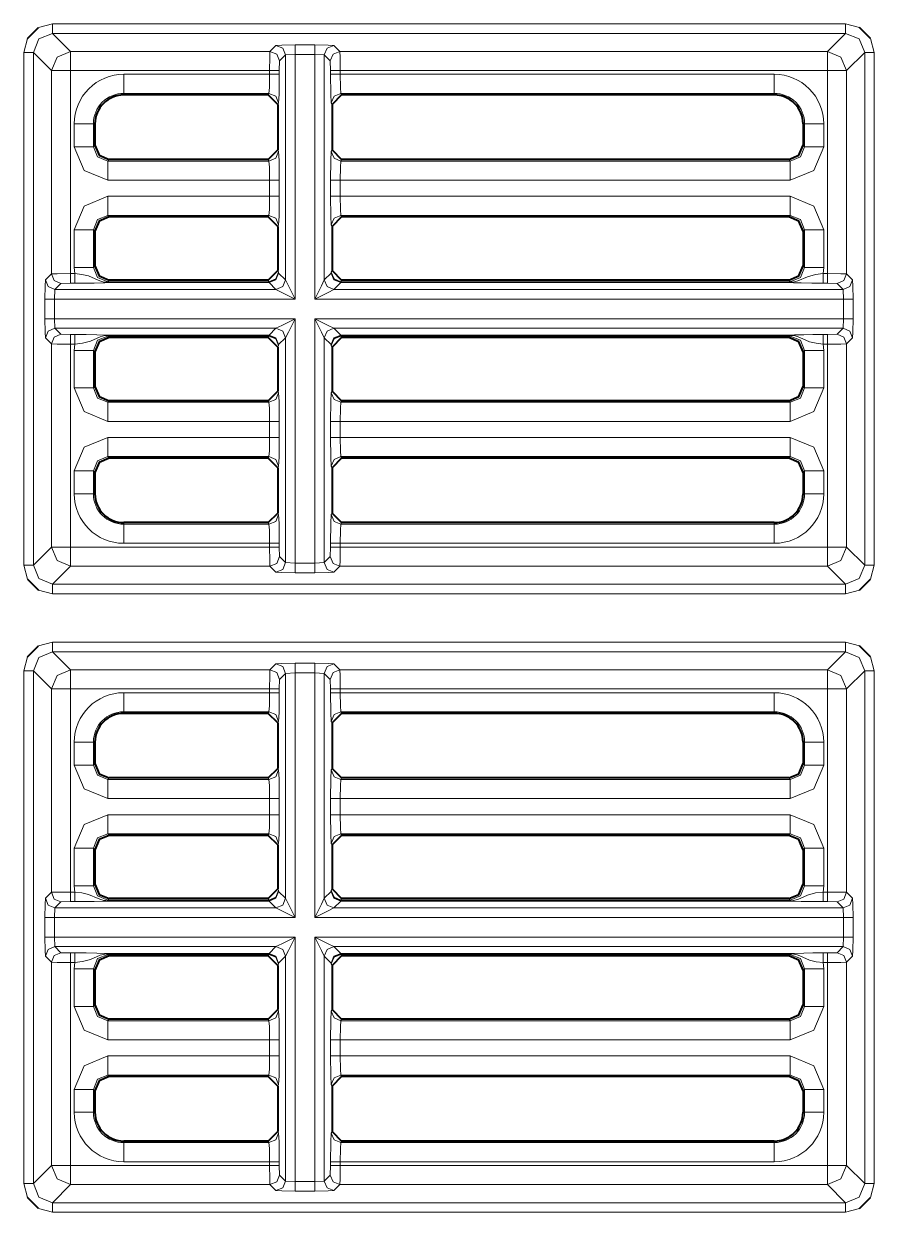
# Model space of a CAD drawing. Header units: millimetres. Extents: x 0 to 2941, y -405 to 1422.
# Drawn here: x 943.9 to 988.3, y 883.4 to 945.5 of the extents above; entities that cross this region are included whole.
import ezdxf

# ---------------------------------------------------------------- set-up
doc = ezdxf.new("R2010")
doc.units = ezdxf.units.MM
doc.layers.add('FINE', color=9, linetype='Continuous')
doc.layers.add('OUTLINE', color=7, linetype='Continuous')

msp = doc.modelspace()

# ---------------------------------------------------------------- linework, layer by layer
at = {"layer": 'FINE', "lineweight": 9}
for p, q in [((944.652, 945.289), (945.379, 945.477)), ((945.379, 945.477), (986.804, 945.477)), ((986.804, 945.477), (987.531, 945.289)), ((945.379, 944.977), (946.323, 944.034)), ((943.88, 943.978), (944.068, 944.705)), ((956.736, 944.034), (957.052, 944.349)), ((958.051, 944.375), (959.077, 944.375)), ((960.077, 944.349), (960.392, 944.034)), ((945.323, 943.034), (944.38, 943.978)), ((944.38, 943.978), (944.38, 917.203)), ((946.323, 944.034), (956.736, 944.034)), ((957.236, 943.534), (957.224, 943.034)), ((957.552, 943.849), (957.236, 943.534)), ((958.051, 943.875), (957.552, 943.849)), ((957.552, 943.849), (957.552, 932.1)), ((959.077, 943.875), (958.051, 943.875)), ((958.051, 931.1), (958.051, 943.875)), ((959.077, 943.875), (959.077, 931.1)), ((959.577, 943.849), (959.077, 943.875)), ((959.892, 943.534), (959.577, 943.849)), ((959.577, 932.1), (959.577, 943.849)), ((959.905, 943.034), (959.892, 943.534)), ((960.392, 944.034), (985.86, 944.034)), ((987.804, 943.978), (986.86, 943.034)), ((987.804, 917.203), (987.804, 943.978)), ((945.323, 932.415), (945.323, 943.034)), ((956.724, 943.034), (946.323, 943.034)), ((956.724, 942.839), (956.724, 943.034)), ((957.224, 943.034), (957.224, 942.839)), ((959.905, 942.839), (959.905, 943.034)), ((985.86, 943.034), (960.405, 943.034)), ((960.405, 943.034), (960.405, 942.839)), ((985.86, 932.428), (985.86, 943.034)), ((949.099, 942.839), (956.724, 942.839)), ((960.405, 942.839), (983.085, 942.839)), ((949.099, 941.84), (949.099, 941.759)), ((956.687, 941.84), (949.099, 941.84)), ((956.646, 941.759), (956.687, 941.84)), ((983.085, 941.759), (983.085, 941.84)), ((957.186, 941.341), (957.145, 941.258)), ((959.983, 941.258), (959.942, 941.341)), ((946.519, 939.055), (946.519, 940.258)), ((985.665, 940.258), (985.665, 939.055)), ((947.517, 939.055), (947.599, 939.136)), ((957.145, 938.887), (957.186, 938.805)), ((959.942, 938.805), (959.983, 938.887)), ((948.347, 938.388), (948.266, 938.306)), ((948.266, 938.306), (956.687, 938.306)), ((956.687, 938.306), (956.646, 938.388)), ((956.724, 937.307), (948.266, 937.307)), ((956.724, 936.467), (956.724, 937.307)), ((957.224, 937.307), (957.224, 936.467)), ((959.905, 936.467), (959.905, 937.307)), ((983.917, 937.307), (960.405, 937.307)), ((960.405, 937.307), (960.405, 936.467)), ((948.266, 936.467), (956.724, 936.467)), ((960.405, 936.467), (983.917, 936.467)), ((983.836, 935.387), (983.917, 935.469)), ((957.186, 934.969), (957.145, 934.887)), ((959.983, 934.887), (959.942, 934.969)), ((946.519, 932.755), (946.519, 934.72)), ((947.599, 934.638), (947.517, 934.72)), ((947.517, 934.72), (947.517, 932.755)), ((984.666, 934.72), (984.585, 934.638)), ((984.666, 932.755), (984.666, 934.72)), ((985.665, 934.72), (985.665, 932.755)), ((945.008, 932.1), (945.323, 932.415)), ((946.549, 932.428), (946.519, 932.755)), ((947.517, 932.755), (947.599, 932.836)), ((957.194, 932.457), (957.552, 932.1)), ((959.577, 932.1), (959.934, 932.457)), ((959.934, 932.457), (959.942, 932.505)), ((959.942, 932.505), (959.983, 932.587)), ((984.585, 932.836), (984.666, 932.755)), ((985.665, 932.755), (985.634, 932.428)), ((985.634, 932.428), (985.86, 932.428)), ((945.823, 931.915), (945.508, 931.6)), ((946.323, 931.928), (945.823, 931.915)), ((946.549, 931.928), (946.323, 931.928)), ((948.347, 932.087), (948.266, 932.006)), ((948.266, 931.974), (956.694, 931.974)), ((956.694, 931.957), (948.266, 931.957)), ((956.694, 931.974), (956.687, 932.006)), ((957.052, 931.6), (956.694, 931.957)), ((960.442, 932.006), (960.434, 931.974)), ((960.434, 931.974), (983.917, 931.974)), ((985.86, 931.928), (985.634, 931.928)), ((986.36, 931.915), (985.86, 931.928)), ((986.675, 931.6), (986.36, 931.915)), ((945.508, 931.6), (945.482, 931.1)), ((945.508, 931.6), (957.052, 931.6)), ((960.077, 931.6), (986.675, 931.6)), ((986.701, 931.1), (986.675, 931.6)), ((944.983, 930.074), (944.983, 931.1)), ((958.051, 931.1), (945.482, 931.1)), ((987.201, 931.1), (987.201, 930.074)), ((945.482, 930.074), (945.508, 929.575)), ((958.051, 917.306), (958.051, 930.074)), ((959.077, 930.074), (959.077, 917.306)), ((986.675, 929.575), (986.701, 930.074)), ((945.508, 929.575), (945.823, 929.259)), ((957.052, 929.575), (945.508, 929.575)), ((945.823, 929.259), (946.323, 929.247)), ((946.323, 929.247), (946.549, 929.247)), ((956.694, 929.218), (957.052, 929.575)), ((986.675, 929.575), (960.077, 929.575)), ((960.077, 929.575), (960.434, 929.218)), ((985.634, 929.247), (985.86, 929.247)), ((985.86, 929.247), (986.36, 929.259)), ((986.36, 929.259), (986.675, 929.575)), ((945.323, 928.76), (945.008, 929.075)), ((945.323, 918.147), (945.323, 928.76)), ((946.549, 928.747), (946.323, 928.747)), ((946.519, 928.42), (946.549, 928.747)), ((948.266, 929.218), (956.694, 929.218)), ((956.694, 929.201), (948.266, 929.201)), ((948.266, 929.169), (948.347, 929.087)), ((956.687, 929.169), (948.266, 929.169)), ((956.646, 929.087), (956.687, 929.169)), ((956.687, 929.169), (956.694, 929.201)), ((957.186, 928.669), (957.145, 928.587)), ((957.194, 928.718), (957.186, 928.669)), ((957.552, 929.075), (957.194, 928.718)), ((957.552, 929.075), (957.552, 917.332)), ((959.577, 917.332), (959.577, 929.075)), ((959.934, 928.718), (959.577, 929.075)), ((959.942, 928.669), (959.934, 928.718)), ((959.983, 928.587), (959.942, 928.669)), ((960.434, 929.218), (983.917, 929.218)), ((983.917, 929.201), (960.434, 929.201)), ((960.434, 929.201), (960.442, 929.169)), ((983.836, 929.087), (983.917, 929.169)), ((985.634, 928.747), (985.665, 928.42)), ((985.86, 928.747), (985.634, 928.747)), ((985.86, 918.147), (985.86, 928.747)), ((987.175, 929.075), (986.86, 928.76)), ((986.86, 928.76), (986.86, 918.147)), ((947.599, 928.339), (947.517, 928.42)), ((984.666, 928.42), (984.585, 928.339)), ((985.665, 928.42), (985.665, 926.455)), ((957.145, 926.287), (957.186, 926.205)), ((959.942, 926.205), (959.983, 926.287)), ((948.347, 925.787), (948.266, 925.706)), ((948.266, 925.706), (956.687, 925.706)), ((956.687, 925.706), (956.646, 925.787)), ((956.724, 924.707), (948.266, 924.707)), ((956.724, 923.867), (956.724, 924.707)), ((957.224, 924.707), (957.224, 923.867)), ((959.905, 923.867), (959.905, 924.707)), ((983.917, 924.707), (960.405, 924.707)), ((960.405, 924.707), (960.405, 923.867)), ((948.266, 923.867), (956.724, 923.867)), ((960.405, 923.867), (983.917, 923.867)), ((983.836, 922.787), (983.917, 922.869)), ((946.519, 920.922), (946.519, 922.12)), ((947.599, 922.038), (947.517, 922.12)), ((947.517, 922.12), (947.517, 920.922)), ((957.186, 922.369), (957.145, 922.288)), ((959.983, 922.288), (959.942, 922.369)), ((984.666, 922.12), (984.585, 922.038)), ((985.665, 922.12), (985.665, 920.922)), ((947.517, 920.922), (947.599, 920.922)), ((949.099, 919.422), (949.099, 919.341)), ((949.099, 919.341), (956.687, 919.341)), ((956.687, 919.341), (956.646, 919.422)), ((959.942, 919.84), (959.983, 919.922)), ((944.38, 917.203), (945.323, 918.147)), ((957.224, 918.342), (957.224, 918.147)), ((957.224, 918.147), (957.236, 917.647)), ((959.892, 917.647), (959.905, 918.147)), ((959.905, 918.147), (959.905, 918.342)), ((983.085, 918.342), (960.405, 918.342)), ((960.405, 918.342), (960.405, 918.147)), ((960.405, 918.147), (985.86, 918.147)), ((986.86, 918.147), (987.804, 917.203)), ((957.236, 917.647), (957.552, 917.332)), ((959.577, 917.332), (959.892, 917.647)), ((959.077, 917.306), (959.577, 917.332)), ((960.392, 917.147), (960.077, 916.832)), ((985.86, 917.147), (960.392, 917.147)), ((986.804, 916.204), (985.86, 917.147)), ((988.303, 917.203), (988.115, 916.476)), ((959.077, 916.806), (958.051, 916.806)), ((945.379, 915.704), (944.652, 915.892)), ((945.379, 916.204), (986.804, 916.204)), ((986.804, 915.704), (945.379, 915.704)), ((987.531, 915.892), (986.804, 915.704)), ((944.652, 912.989), (945.379, 913.177)), ((945.379, 913.177), (986.804, 913.177)), ((986.804, 913.177), (987.531, 912.989)), ((985.86, 911.734), (986.804, 912.677)), ((943.88, 911.678), (944.068, 912.405)), ((956.736, 911.734), (957.052, 912.049)), ((958.051, 912.074), (959.077, 912.074)), ((960.077, 912.049), (960.392, 911.734)), ((988.115, 912.405), (988.303, 911.678)), ((943.88, 884.903), (943.88, 911.678)), ((945.323, 910.734), (944.38, 911.678)), ((944.38, 911.678), (944.38, 884.903)), ((946.323, 911.734), (956.736, 911.734)), ((957.552, 911.549), (957.236, 911.234)), ((958.051, 911.575), (957.552, 911.549)), ((957.552, 911.549), (957.552, 899.8)), ((958.051, 898.8), (958.051, 911.575)), ((959.077, 911.575), (958.051, 911.575)), ((959.077, 911.575), (959.077, 898.8)), ((959.577, 911.549), (959.077, 911.575)), ((959.892, 911.234), (959.577, 911.549)), ((959.577, 899.8), (959.577, 911.549)), ((960.392, 911.734), (985.86, 911.734)), ((987.804, 911.678), (986.86, 910.734)), ((987.804, 884.903), (987.804, 911.678)), ((988.303, 911.678), (988.303, 884.903)), ((945.323, 900.115), (945.323, 910.734)), ((946.323, 910.734), (946.323, 900.128)), ((956.724, 910.734), (946.323, 910.734)), ((956.724, 910.538), (956.724, 910.734)), ((957.236, 911.234), (957.224, 910.734)), ((957.224, 910.734), (957.224, 910.538)), ((959.905, 910.734), (959.892, 911.234)), ((985.86, 910.734), (960.405, 910.734)), ((960.405, 910.734), (960.405, 910.538)), ((985.86, 900.128), (985.86, 910.734)), ((986.86, 910.734), (986.86, 900.115)), ((949.099, 910.538), (956.724, 910.538)), ((960.405, 910.538), (983.085, 910.538)), ((949.099, 909.54), (949.099, 909.458)), ((983.085, 909.458), (983.085, 909.54)), ((957.186, 909.041), (957.145, 908.958)), ((946.519, 906.755), (946.519, 907.959)), ((947.599, 907.959), (947.517, 907.959)), ((947.517, 907.959), (947.517, 906.755)), ((984.666, 907.959), (984.585, 907.959)), ((984.666, 906.755), (984.666, 907.959)), ((985.665, 907.959), (985.665, 906.755)), ((947.517, 906.755), (947.599, 906.836)), ((957.145, 906.588), (957.186, 906.505)), ((959.942, 906.505), (959.983, 906.588)), ((984.585, 906.836), (984.666, 906.755)), ((948.347, 906.088), (948.266, 906.006)), ((956.724, 905.007), (948.266, 905.007)), ((956.724, 904.167), (956.724, 905.007)), ((957.224, 905.007), (957.224, 904.167)), ((959.905, 904.167), (959.905, 905.007)), ((983.917, 905.007), (960.405, 905.007)), ((960.405, 905.007), (960.405, 904.167)), ((948.266, 904.167), (956.724, 904.167)), ((960.405, 904.167), (983.917, 904.167)), ((948.266, 903.169), (948.347, 903.088)), ((956.687, 903.169), (948.266, 903.169)), ((956.646, 903.088), (956.687, 903.169)), ((957.186, 902.669), (957.145, 902.588)), ((959.983, 902.588), (959.942, 902.669)), ((983.836, 903.088), (983.917, 903.169)), ((946.519, 900.455), (946.519, 902.42)), ((947.599, 902.339), (947.517, 902.42)), ((947.517, 902.42), (947.517, 900.455)), ((984.666, 902.42), (984.585, 902.339)), ((984.666, 900.455), (984.666, 902.42)), ((985.665, 902.42), (985.665, 900.455)), ((945.008, 899.8), (945.323, 900.115)), ((946.323, 900.128), (946.549, 900.128)), ((946.549, 900.128), (946.519, 900.455)), ((947.517, 900.455), (947.599, 900.536)), ((957.145, 900.288), (957.186, 900.205)), ((957.186, 900.205), (957.194, 900.157)), ((957.194, 900.157), (957.552, 899.8)), ((959.577, 899.8), (959.934, 900.157)), ((959.934, 900.157), (959.942, 900.205)), ((959.942, 900.205), (959.983, 900.288)), ((984.585, 900.536), (984.666, 900.455)), ((985.665, 900.455), (985.634, 900.128)), ((985.634, 900.128), (985.86, 900.128)), ((986.86, 900.115), (987.175, 899.8)), ((945.823, 899.615), (945.508, 899.3)), ((946.323, 899.628), (945.823, 899.615)), ((946.549, 899.628), (946.323, 899.628)), ((948.347, 899.787), (948.266, 899.706)), ((956.694, 899.674), (956.687, 899.706)), ((960.434, 899.657), (960.077, 899.3)), ((983.917, 899.657), (960.434, 899.657)), ((960.483, 899.787), (960.442, 899.706)), ((960.442, 899.706), (983.917, 899.706)), ((983.917, 899.706), (983.836, 899.787)), ((985.86, 899.628), (985.634, 899.628)), ((986.36, 899.615), (985.86, 899.628)), ((945.508, 899.3), (945.482, 898.8)), ((945.508, 899.3), (957.052, 899.3)), ((986.701, 898.8), (986.675, 899.3)), ((944.983, 897.774), (944.983, 898.8)), ((987.201, 898.8), (987.201, 897.774)), ((945.482, 897.774), (945.508, 897.275)), ((958.051, 885.006), (958.051, 897.774)), ((959.077, 897.774), (959.077, 885.006)), ((986.675, 897.275), (986.701, 897.774)), ((945.508, 897.275), (945.823, 896.959)), ((957.052, 897.275), (945.508, 897.275)), ((956.694, 896.917), (957.052, 897.275)), ((960.077, 897.275), (960.434, 896.917)), ((986.675, 897.275), (960.077, 897.275)), ((986.36, 896.959), (986.675, 897.275)), ((945.323, 885.847), (945.323, 896.459)), ((945.823, 896.959), (946.323, 896.946)), ((946.323, 896.946), (946.549, 896.946)), ((946.519, 896.12), (946.549, 896.447)), ((948.266, 896.917), (956.694, 896.917)), ((956.694, 896.901), (948.266, 896.901)), ((948.266, 896.869), (948.347, 896.787)), ((956.687, 896.869), (948.266, 896.869)), ((956.646, 896.787), (956.687, 896.869)), ((956.687, 896.869), (956.694, 896.901)), ((957.186, 896.369), (957.145, 896.288)), ((957.194, 896.417), (957.186, 896.369)), ((957.552, 896.775), (957.194, 896.417)), ((957.552, 896.775), (957.552, 885.032)), ((959.934, 896.417), (959.577, 896.775)), ((959.577, 885.032), (959.577, 896.775)), ((959.942, 896.369), (959.934, 896.417)), ((959.983, 896.288), (959.942, 896.369)), ((960.434, 896.917), (983.917, 896.917)), ((983.917, 896.901), (960.434, 896.901)), ((960.434, 896.901), (960.442, 896.869)), ((983.917, 896.869), (960.442, 896.869)), ((960.442, 896.869), (960.483, 896.787)), ((983.836, 896.787), (983.917, 896.869)), ((985.634, 896.946), (985.86, 896.946)), ((985.86, 896.946), (986.36, 896.959)), ((985.86, 885.847), (985.86, 896.447)), ((987.175, 896.775), (986.86, 896.459)), ((986.86, 896.459), (986.86, 885.847)), ((946.519, 894.155), (946.519, 896.12)), ((947.599, 896.039), (947.517, 896.12)), ((947.517, 896.12), (947.517, 894.155)), ((984.666, 896.12), (984.585, 896.039)), ((984.666, 894.155), (984.666, 896.12)), ((985.665, 896.12), (985.665, 894.155)), ((947.517, 894.155), (947.599, 894.236)), ((957.145, 893.987), (957.186, 893.905)), ((959.942, 893.905), (959.983, 893.987)), ((984.585, 894.236), (984.666, 894.155)), ((948.347, 893.487), (948.266, 893.406)), ((983.917, 893.406), (983.836, 893.487)), ((957.224, 892.408), (957.224, 891.567)), ((959.905, 891.567), (959.905, 892.408)), ((983.917, 892.408), (960.405, 892.408)), ((983.917, 890.569), (960.442, 890.569)), ((960.442, 890.569), (960.483, 890.487)), ((983.836, 890.487), (983.917, 890.569)), ((946.519, 888.622), (946.519, 889.82)), ((947.517, 889.82), (947.517, 888.622)), ((947.599, 889.738), (947.517, 889.82)), ((957.186, 890.069), (957.145, 889.988)), ((959.983, 889.988), (959.942, 890.069)), ((984.666, 889.82), (984.585, 889.738)), ((985.665, 889.82), (985.665, 888.622)), ((947.517, 888.622), (947.599, 888.622)), ((949.099, 887.122), (949.099, 887.041)), ((949.099, 887.041), (956.687, 887.041)), ((956.687, 887.041), (956.646, 887.122)), ((957.145, 887.622), (957.186, 887.54)), ((959.942, 887.54), (959.983, 887.622)), ((960.483, 887.122), (960.442, 887.041)), ((960.442, 887.041), (983.085, 887.041)), ((983.085, 887.041), (983.085, 887.122)), ((944.38, 884.903), (945.323, 885.847)), ((946.323, 885.847), (956.724, 885.847)), ((956.724, 886.042), (949.099, 886.042)), ((956.724, 885.847), (956.724, 886.042)), ((957.224, 886.042), (957.224, 885.847)), ((957.224, 885.847), (957.236, 885.347)), ((959.892, 885.347), (959.905, 885.847)), ((959.905, 885.847), (959.905, 886.042)), ((960.405, 886.042), (960.405, 885.847)), ((983.085, 886.042), (960.405, 886.042)), ((960.405, 885.847), (985.86, 885.847)), ((986.86, 885.847), (987.804, 884.903)), ((957.236, 885.347), (957.552, 885.032)), ((959.577, 885.032), (959.892, 885.347)), ((944.068, 884.176), (943.88, 884.903)), ((946.323, 884.847), (945.379, 883.903)), ((957.552, 885.032), (958.051, 885.006)), ((958.051, 885.006), (959.077, 885.006)), ((959.077, 885.006), (959.577, 885.032)), ((960.392, 884.847), (960.077, 884.532)), ((985.86, 884.847), (960.392, 884.847)), ((988.303, 884.903), (988.115, 884.176)), ((959.077, 884.506), (958.051, 884.506)), ((945.379, 883.404), (944.652, 883.592)), ((986.804, 883.404), (945.379, 883.404)), ((987.531, 883.592), (986.804, 883.404))]:
    msp.add_line(p, q, dxfattribs=at)
for points in [[(945.379, 945.477), (945.379, 945.128), (945.379, 944.977)], [(986.804, 945.477), (986.804, 945.128), (986.804, 944.977)], [(945.379, 944.977), (944.672, 944.685), (944.38, 943.978)], [(985.86, 944.034), (986.804, 944.977), (945.379, 944.977)], [(987.804, 943.978), (987.511, 944.685), (986.804, 944.977)], [(957.052, 944.349), (957.354, 944.367), (958.051, 944.375)], [(957.552, 943.849), (957.405, 944.202), (957.052, 944.349)], [(958.051, 943.875), (958.051, 944.224), (958.051, 944.375)], [(959.077, 943.875), (959.077, 944.224), (959.077, 944.375)], [(959.077, 944.375), (959.775, 944.367), (960.077, 944.349)], [(959.577, 943.849), (959.723, 944.202), (960.077, 944.349)], [(988.115, 944.705), (988.303, 943.978), (988.303, 917.203)], [(944.38, 943.978), (944.229, 943.978), (943.88, 943.978)], [(944.068, 916.476), (943.88, 917.203), (943.88, 943.978)], [(945.323, 943.034), (945.616, 943.741), (946.323, 944.034)], [(946.323, 944.034), (946.323, 943.732), (946.323, 943.034)], [(956.724, 943.034), (956.727, 943.732), (956.736, 944.034)], [(957.236, 943.534), (957.09, 943.887), (956.736, 944.034)], [(959.892, 943.534), (960.039, 943.887), (960.392, 944.034)], [(960.392, 944.034), (960.401, 943.732), (960.405, 943.034)], [(985.86, 944.034), (986.567, 943.741), (986.86, 943.034)], [(985.86, 944.034), (985.86, 943.732), (985.86, 943.034)], [(988.303, 943.978), (987.954, 943.978), (987.804, 943.978)], [(946.323, 943.034), (945.625, 943.034), (945.323, 943.034)], [(946.323, 943.034), (946.323, 932.428), (946.549, 932.428)], [(957.224, 943.034), (957.073, 943.034), (956.724, 943.034)], [(959.905, 943.034), (960.056, 943.034), (960.405, 943.034)], [(986.86, 943.034), (986.558, 943.034), (985.86, 943.034)], [(986.86, 943.034), (986.86, 932.415), (987.175, 932.1)], [(949.099, 941.84), (949.099, 942.15), (949.099, 942.839)], [(956.687, 941.84), (956.713, 942.15), (956.724, 942.839)], [(957.224, 942.839), (957.073, 942.839), (956.724, 942.839)], [(957.224, 942.839), (957.213, 941.806), (957.186, 941.341)], [(959.905, 942.839), (960.056, 942.839), (960.405, 942.839)], [(959.942, 941.341), (959.916, 941.806), (959.905, 942.839)], [(960.405, 942.839), (960.416, 942.15), (960.442, 941.84)], [(983.085, 941.84), (983.085, 942.15), (983.085, 942.839)], [(957.186, 941.341), (957.04, 941.693), (956.687, 941.84)], [(959.942, 941.341), (960.089, 941.693), (960.442, 941.84)], [(983.085, 941.84), (960.442, 941.84), (960.483, 941.759)], [(947.517, 940.258), (947.207, 940.258), (946.519, 940.258)], [(947.599, 940.258), (947.517, 940.258), (947.517, 939.055)], [(984.585, 939.136), (984.666, 939.055), (984.666, 940.258), (984.585, 940.258)], [(985.665, 940.258), (984.976, 940.258), (984.666, 940.258)], [(947.517, 939.055), (947.207, 939.055), (946.519, 939.055)], [(948.266, 937.307), (947.03, 937.819), (946.519, 939.055)], [(947.517, 939.055), (947.735, 938.524), (948.266, 938.306)], [(956.687, 938.306), (957.04, 938.452), (957.186, 938.805)], [(957.186, 938.805), (957.213, 938.34), (957.224, 937.307)], [(959.905, 937.307), (959.916, 938.34), (959.942, 938.805)], [(959.942, 938.805), (960.089, 938.452), (960.442, 938.306)], [(983.917, 938.306), (984.448, 938.524), (984.666, 939.055)], [(985.665, 939.055), (985.153, 937.819), (983.917, 937.307)], [(985.665, 939.055), (984.976, 939.055), (984.666, 939.055)], [(948.266, 937.307), (948.266, 937.996), (948.266, 938.306)], [(956.724, 937.307), (956.713, 937.996), (956.687, 938.306)], [(960.442, 938.306), (960.416, 937.996), (960.405, 937.307)], [(960.483, 938.388), (960.442, 938.306), (983.917, 938.306), (983.836, 938.388)], [(983.917, 937.307), (983.917, 937.996), (983.917, 938.306)], [(956.724, 937.307), (957.073, 937.307), (957.224, 937.307)], [(959.905, 937.307), (960.056, 937.307), (960.405, 937.307)], [(946.519, 934.72), (947.03, 935.956), (948.266, 936.467)], [(948.266, 936.467), (948.266, 935.779), (948.266, 935.469)], [(956.687, 935.469), (956.713, 935.779), (956.724, 936.467)], [(956.724, 936.467), (957.073, 936.467), (957.224, 936.467)], [(957.224, 936.467), (957.213, 935.435), (957.186, 934.969)], [(959.905, 936.467), (960.056, 936.467), (960.405, 936.467)], [(959.942, 934.969), (959.916, 935.435), (959.905, 936.467)], [(960.405, 936.467), (960.416, 935.779), (960.442, 935.469)], [(983.917, 936.467), (983.917, 935.779), (983.917, 935.469)], [(983.917, 936.467), (985.153, 935.956), (985.665, 934.72)], [(948.266, 935.469), (947.735, 935.251), (947.517, 934.72)], [(956.646, 935.387), (956.687, 935.469), (948.266, 935.469), (948.347, 935.387)], [(956.687, 935.469), (957.04, 935.322), (957.186, 934.969)], [(959.942, 934.969), (960.089, 935.322), (960.442, 935.469)], [(983.917, 935.469), (960.442, 935.469), (960.483, 935.387)], [(984.666, 934.72), (984.448, 935.251), (983.917, 935.469)], [(946.519, 934.72), (947.207, 934.72), (947.517, 934.72)], [(984.666, 934.72), (984.976, 934.72), (985.665, 934.72)], [(945.323, 932.415), (945.625, 932.424), (946.323, 932.428)], [(945.823, 931.915), (945.47, 932.062), (945.323, 932.415)], [(946.323, 931.928), (946.323, 932.079), (946.323, 932.428)], [(946.519, 932.755), (947.207, 932.755), (947.517, 932.755)], [(946.549, 931.928), (946.549, 932.079), (946.549, 932.428)], [(946.549, 932.428), (946.913, 932.385), (947.256, 932.307), (947.774, 932.082), (947.911, 932.031), (948.018, 932.002), (948.164, 931.979), (948.233, 931.974), (948.266, 931.974)], [(947.517, 932.755), (947.735, 932.224), (948.266, 932.006)], [(957.186, 932.505), (957.04, 932.153), (956.687, 932.006)], [(957.194, 932.457), (957.047, 932.117), (956.694, 931.974)], [(957.194, 932.457), (957.048, 932.104), (956.694, 931.957)], [(957.145, 932.587), (957.186, 932.505), (957.194, 932.457)], [(960.434, 931.974), (960.082, 932.117), (959.934, 932.457)], [(960.434, 931.957), (960.081, 932.104), (959.934, 932.457)], [(960.442, 932.006), (960.089, 932.153), (959.942, 932.505)], [(983.917, 932.006), (984.448, 932.224), (984.666, 932.755)], [(983.917, 931.974), (983.987, 931.976), (984.074, 931.985), (984.314, 932.045), (984.813, 932.267), (985.227, 932.378), (985.634, 932.428)], [(984.666, 932.755), (984.976, 932.755), (985.665, 932.755)], [(985.634, 931.928), (985.634, 932.079), (985.634, 932.428)], [(985.86, 931.928), (985.86, 932.079), (985.86, 932.428)], [(985.86, 932.428), (986.558, 932.424), (986.86, 932.415)], [(986.36, 931.915), (986.713, 932.062), (986.86, 932.415)], [(944.983, 931.1), (944.99, 931.798), (945.008, 932.1)], [(945.508, 931.6), (945.155, 931.747), (945.008, 932.1)], [(948.266, 931.957), (948.254, 931.957), (948.226, 931.957), (948.167, 931.956), (948.118, 931.954), (948.044, 931.952), (947.55, 931.937), (947.08, 931.931), (946.549, 931.928)], [(948.266, 932.006), (956.687, 932.006), (956.646, 932.087)], [(948.266, 932.006), (948.266, 931.995), (948.266, 931.974)], [(948.266, 931.957), (948.266, 931.962), (948.266, 931.974)], [(956.694, 931.957), (956.694, 931.962), (956.694, 931.974)], [(957.552, 932.1), (957.405, 931.747), (957.052, 931.6)], [(957.552, 932.1), (957.702, 931.798), (958.051, 931.1)], [(959.077, 931.1), (959.426, 931.798), (959.577, 932.1)], [(960.077, 931.6), (959.723, 931.747), (959.577, 932.1)], [(983.917, 931.957), (960.434, 931.957), (960.077, 931.6)], [(960.434, 931.974), (960.434, 931.962), (960.434, 931.957)], [(960.483, 932.087), (960.442, 932.006), (983.917, 932.006), (983.836, 932.087)], [(983.917, 932.006), (983.917, 931.995), (983.917, 931.974)], [(983.917, 931.957), (983.917, 931.962), (983.917, 931.974)], [(985.634, 931.928), (985.042, 931.931), (984.494, 931.941), (984.086, 931.953), (983.978, 931.957), (983.944, 931.957), (983.917, 931.957)], [(986.675, 931.6), (987.029, 931.747), (987.175, 932.1)], [(987.175, 932.1), (987.193, 931.798), (987.201, 931.1)], [(958.051, 931.1), (957.354, 931.449), (957.052, 931.6)], [(960.077, 931.6), (959.775, 931.449), (959.077, 931.1)], [(945.482, 931.1), (945.133, 931.1), (944.983, 931.1)], [(945.482, 931.1), (945.482, 930.074), (958.051, 930.074), (957.702, 929.377), (957.552, 929.075)], [(959.077, 930.074), (986.701, 930.074), (986.701, 931.1), (959.077, 931.1)], [(986.701, 931.1), (987.05, 931.1), (987.201, 931.1)], [(945.482, 930.074), (945.133, 930.074), (944.983, 930.074)], [(945.008, 929.075), (944.99, 929.377), (944.983, 930.074)], [(957.052, 929.575), (957.354, 929.726), (958.051, 930.074)], [(959.077, 930.074), (959.775, 929.726), (960.077, 929.575)], [(959.577, 929.075), (959.426, 929.377), (959.077, 930.074)], [(986.701, 930.074), (987.05, 930.074), (987.201, 930.074)], [(987.201, 930.074), (987.193, 929.377), (987.175, 929.075)], [(945.508, 929.575), (945.155, 929.428), (945.008, 929.075)], [(945.823, 929.259), (945.47, 929.113), (945.323, 928.76)], [(946.323, 929.247), (946.323, 929.096), (946.323, 928.747)], [(946.549, 929.247), (946.549, 929.096), (946.549, 928.747)], [(946.549, 929.247), (947.141, 929.244), (947.689, 929.234), (948.097, 929.221), (948.205, 929.218), (948.239, 929.218), (948.266, 929.218)], [(957.052, 929.575), (957.405, 929.428), (957.552, 929.075)], [(959.577, 929.075), (959.723, 929.428), (960.077, 929.575)], [(983.917, 929.218), (983.93, 929.218), (983.957, 929.218), (984.016, 929.219), (984.065, 929.221), (984.14, 929.223), (984.633, 929.237), (985.104, 929.244), (985.634, 929.247)], [(985.634, 929.247), (985.634, 929.096), (985.634, 928.747)], [(985.86, 929.247), (985.86, 929.096), (985.86, 928.747)], [(986.36, 929.259), (986.713, 929.113), (986.86, 928.76)], [(986.675, 929.575), (987.029, 929.428), (987.175, 929.075)], [(946.323, 928.747), (945.625, 928.75), (945.323, 928.76)], [(946.323, 928.747), (946.323, 918.147), (956.724, 918.147), (956.724, 918.342), (949.099, 918.342)], [(948.266, 929.201), (948.196, 929.199), (948.109, 929.189), (947.87, 929.13), (947.37, 928.908), (946.956, 928.797), (946.549, 928.747)], [(948.266, 929.169), (947.735, 928.951), (947.517, 928.42)], [(948.266, 929.218), (948.266, 929.213), (948.266, 929.201)], [(948.266, 929.201), (948.266, 929.179), (948.266, 929.169)], [(956.687, 929.169), (957.04, 929.022), (957.186, 928.669)], [(956.694, 929.218), (957.048, 929.071), (957.194, 928.718)], [(956.694, 929.201), (956.694, 929.213), (956.694, 929.218)], [(956.694, 929.201), (957.047, 929.058), (957.194, 928.718)], [(959.934, 928.718), (960.081, 929.071), (960.434, 929.218)], [(959.934, 928.718), (960.082, 929.058), (960.434, 929.201)], [(959.942, 928.669), (960.089, 929.022), (960.442, 929.169)], [(960.434, 929.218), (960.434, 929.213), (960.434, 929.201)], [(983.917, 929.169), (960.442, 929.169), (960.483, 929.087)], [(983.917, 929.218), (983.917, 929.213), (983.917, 929.201)], [(983.917, 929.201), (983.917, 929.179), (983.917, 929.169)], [(985.634, 928.747), (985.27, 928.79), (984.927, 928.868), (984.409, 929.092), (984.272, 929.144), (984.166, 929.173), (984.02, 929.196), (983.95, 929.2), (983.917, 929.201)], [(984.666, 928.42), (984.448, 928.951), (983.917, 929.169)], [(986.86, 928.76), (986.558, 928.75), (985.86, 928.747)], [(946.519, 928.42), (947.207, 928.42), (947.517, 928.42)], [(948.266, 924.707), (947.03, 925.219), (946.519, 926.455), (946.519, 928.42)], [(947.517, 928.42), (947.517, 926.455), (947.599, 926.536)], [(984.585, 926.536), (984.666, 926.455), (984.666, 928.42)], [(984.666, 928.42), (984.976, 928.42), (985.665, 928.42)], [(946.519, 926.455), (947.207, 926.455), (947.517, 926.455)], [(947.517, 926.455), (947.735, 925.924), (948.266, 925.706)], [(956.687, 925.706), (957.04, 925.853), (957.186, 926.205)], [(957.186, 926.205), (957.213, 925.74), (957.224, 924.707)], [(959.905, 924.707), (959.916, 925.74), (959.942, 926.205)], [(959.942, 926.205), (960.089, 925.853), (960.442, 925.706)], [(983.917, 925.706), (984.448, 925.924), (984.666, 926.455)], [(985.665, 926.455), (985.153, 925.219), (983.917, 924.707)], [(984.666, 926.455), (984.976, 926.455), (985.665, 926.455)], [(948.266, 925.706), (948.266, 925.396), (948.266, 924.707)], [(956.724, 924.707), (956.713, 925.396), (956.687, 925.706)], [(960.442, 925.706), (960.416, 925.396), (960.405, 924.707)], [(960.483, 925.787), (960.442, 925.706), (983.917, 925.706), (983.836, 925.787)], [(983.917, 925.706), (983.917, 925.396), (983.917, 924.707)], [(956.724, 924.707), (957.073, 924.707), (957.224, 924.707)], [(959.905, 924.707), (960.056, 924.707), (960.405, 924.707)], [(946.519, 922.12), (947.03, 923.356), (948.266, 923.867)], [(948.266, 922.869), (948.266, 923.179), (948.266, 923.867)], [(956.687, 922.869), (956.713, 923.179), (956.724, 923.867)], [(956.724, 923.867), (957.073, 923.867), (957.224, 923.867)], [(957.224, 923.867), (957.213, 922.835), (957.186, 922.369)], [(959.905, 923.867), (960.056, 923.867), (960.405, 923.867)], [(959.942, 922.369), (959.916, 922.835), (959.905, 923.867)], [(960.405, 923.867), (960.416, 923.179), (960.442, 922.869)], [(983.917, 922.869), (983.917, 923.179), (983.917, 923.867)], [(983.917, 923.867), (985.153, 923.356), (985.665, 922.12)], [(948.266, 922.869), (947.735, 922.651), (947.517, 922.12)], [(956.646, 922.787), (956.687, 922.869), (948.266, 922.869), (948.347, 922.787)], [(956.687, 922.869), (957.04, 922.722), (957.186, 922.369)], [(959.942, 922.369), (960.089, 922.722), (960.442, 922.869)], [(983.917, 922.869), (960.442, 922.869), (960.483, 922.787)], [(984.666, 922.12), (984.448, 922.651), (983.917, 922.869)], [(946.519, 922.12), (947.207, 922.12), (947.517, 922.12)], [(984.585, 920.922), (984.666, 920.922), (984.666, 922.12)], [(984.666, 922.12), (984.976, 922.12), (985.665, 922.12)], [(946.519, 920.922), (947.207, 920.922), (947.517, 920.922)], [(984.666, 920.922), (984.976, 920.922), (985.665, 920.922)], [(949.099, 918.342), (949.099, 919.031), (949.099, 919.341)], [(957.186, 919.84), (957.04, 919.488), (956.687, 919.341)], [(956.724, 918.342), (956.713, 919.031), (956.687, 919.341)], [(957.145, 919.922), (957.186, 919.84), (957.213, 919.375), (957.224, 918.342)], [(959.905, 918.342), (959.916, 919.375), (959.942, 919.84)], [(959.942, 919.84), (960.089, 919.488), (960.442, 919.341)], [(960.442, 919.341), (960.416, 919.031), (960.405, 918.342)], [(960.483, 919.422), (960.442, 919.341), (983.085, 919.341), (983.085, 919.422)], [(983.085, 918.342), (983.085, 919.031), (983.085, 919.341)], [(946.323, 917.147), (945.616, 917.44), (945.323, 918.147)], [(946.323, 918.147), (945.625, 918.147), (945.323, 918.147)], [(946.323, 918.147), (946.323, 917.449), (946.323, 917.147)], [(957.224, 918.342), (957.073, 918.342), (956.724, 918.342)], [(957.224, 918.147), (957.073, 918.147), (956.724, 918.147)], [(956.736, 917.147), (956.727, 917.449), (956.724, 918.147)], [(959.905, 918.342), (960.056, 918.342), (960.405, 918.342)], [(959.905, 918.147), (960.056, 918.147), (960.405, 918.147)], [(960.405, 918.147), (960.401, 917.449), (960.392, 917.147)], [(986.86, 918.147), (986.567, 917.44), (985.86, 917.147)], [(985.86, 918.147), (985.86, 917.449), (985.86, 917.147)], [(986.86, 918.147), (986.558, 918.147), (985.86, 918.147)], [(957.236, 917.647), (957.09, 917.294), (956.736, 917.147)], [(959.892, 917.647), (960.039, 917.294), (960.392, 917.147)], [(944.38, 917.203), (944.229, 917.203), (943.88, 917.203)], [(944.38, 917.203), (944.672, 916.496), (945.379, 916.204)], [(957.052, 916.832), (956.736, 917.147), (946.323, 917.147), (945.379, 916.204)], [(957.552, 917.332), (957.405, 916.978), (957.052, 916.832)], [(958.051, 916.806), (957.354, 916.814), (957.052, 916.832)], [(957.552, 917.332), (958.051, 917.306), (959.077, 917.306)], [(958.051, 917.306), (958.051, 916.957), (958.051, 916.806)], [(959.077, 917.306), (959.077, 916.957), (959.077, 916.806)], [(960.077, 916.832), (959.775, 916.814), (959.077, 916.806)], [(959.577, 917.332), (959.723, 916.978), (960.077, 916.832)], [(986.804, 916.204), (987.511, 916.496), (987.804, 917.203)], [(988.303, 917.203), (987.954, 917.203), (987.804, 917.203)], [(945.379, 916.204), (945.379, 916.052), (945.379, 915.704)], [(986.804, 916.204), (986.804, 916.052), (986.804, 915.704)], [(945.379, 913.177), (945.379, 912.828), (945.379, 912.677)], [(986.804, 913.177), (986.804, 912.828), (986.804, 912.677)], [(945.379, 912.677), (944.672, 912.385), (944.38, 911.678)], [(986.804, 912.677), (945.379, 912.677), (946.323, 911.734)], [(987.804, 911.678), (987.511, 912.385), (986.804, 912.677)], [(957.052, 912.049), (957.354, 912.067), (958.051, 912.074)], [(957.052, 912.049), (957.405, 911.902), (957.552, 911.549)], [(958.051, 912.074), (958.051, 911.924), (958.051, 911.575)], [(959.077, 912.074), (959.077, 911.924), (959.077, 911.575)], [(959.077, 912.074), (959.775, 912.067), (960.077, 912.049)], [(960.077, 912.049), (959.723, 911.902), (959.577, 911.549)], [(944.38, 911.678), (944.229, 911.678), (943.88, 911.678)], [(946.323, 911.734), (946.323, 911.432), (946.323, 910.734), (945.625, 910.734), (945.323, 910.734)], [(945.323, 910.734), (945.616, 911.441), (946.323, 911.734)], [(956.724, 910.734), (956.727, 911.432), (956.736, 911.734)], [(956.736, 911.734), (957.09, 911.587), (957.236, 911.234)], [(960.392, 911.734), (960.039, 911.587), (959.892, 911.234)], [(960.392, 911.734), (960.401, 911.432), (960.405, 910.734)], [(985.86, 911.734), (986.567, 911.441), (986.86, 910.734)], [(985.86, 911.734), (985.86, 911.432), (985.86, 910.734)], [(988.303, 911.678), (987.954, 911.678), (987.804, 911.678)], [(956.724, 910.734), (957.073, 910.734), (957.224, 910.734)], [(960.405, 910.734), (960.056, 910.734), (959.905, 910.734)], [(959.983, 908.958), (959.942, 909.041), (959.916, 909.506), (959.905, 910.538), (959.905, 910.734)], [(986.86, 910.734), (986.558, 910.734), (985.86, 910.734)], [(949.099, 909.54), (949.099, 909.85), (949.099, 910.538)], [(956.687, 909.54), (956.713, 909.85), (956.724, 910.538)], [(956.724, 910.538), (957.073, 910.538), (957.224, 910.538)], [(957.224, 910.538), (957.213, 909.506), (957.186, 909.041)], [(960.405, 910.538), (960.056, 910.538), (959.905, 910.538)], [(960.405, 910.538), (960.416, 909.85), (960.442, 909.54)], [(983.085, 909.54), (983.085, 909.85), (983.085, 910.538)], [(956.646, 909.458), (956.687, 909.54), (949.099, 909.54)], [(956.687, 909.54), (957.04, 909.393), (957.186, 909.041)], [(960.442, 909.54), (960.089, 909.393), (959.942, 909.041)], [(983.085, 909.54), (960.442, 909.54), (960.483, 909.458)], [(947.517, 907.959), (947.207, 907.959), (946.519, 907.959)], [(985.665, 907.959), (984.976, 907.959), (984.666, 907.959)], [(947.517, 906.755), (947.207, 906.755), (946.519, 906.755)], [(948.266, 905.007), (947.03, 905.519), (946.519, 906.755)], [(947.517, 906.755), (947.735, 906.224), (948.266, 906.006)], [(956.687, 906.006), (957.04, 906.153), (957.186, 906.505)], [(957.186, 906.505), (957.213, 906.04), (957.224, 905.007)], [(959.905, 905.007), (959.916, 906.04), (959.942, 906.505)], [(959.942, 906.505), (960.089, 906.153), (960.442, 906.006)], [(983.917, 906.006), (984.448, 906.224), (984.666, 906.755)], [(985.665, 906.755), (985.153, 905.519), (983.917, 905.007)], [(985.665, 906.755), (984.976, 906.755), (984.666, 906.755)], [(948.266, 906.006), (956.687, 906.006), (956.646, 906.088)], [(948.266, 905.007), (948.266, 905.696), (948.266, 906.006)], [(956.724, 905.007), (956.713, 905.696), (956.687, 906.006)], [(960.442, 906.006), (960.416, 905.696), (960.405, 905.007)], [(960.483, 906.088), (960.442, 906.006), (983.917, 906.006), (983.836, 906.088)], [(983.917, 905.007), (983.917, 905.696), (983.917, 906.006)], [(956.724, 905.007), (957.073, 905.007), (957.224, 905.007)], [(959.905, 905.007), (960.056, 905.007), (960.405, 905.007)], [(946.519, 902.42), (947.03, 903.656), (948.266, 904.167)], [(948.266, 904.167), (948.266, 903.479), (948.266, 903.169)], [(956.687, 903.169), (956.713, 903.479), (956.724, 904.167)], [(956.724, 904.167), (957.073, 904.167), (957.224, 904.167)], [(957.224, 904.167), (957.213, 903.135), (957.186, 902.669)], [(959.905, 904.167), (960.056, 904.167), (960.405, 904.167)], [(959.942, 902.669), (959.916, 903.135), (959.905, 904.167)], [(960.405, 904.167), (960.416, 903.479), (960.442, 903.169)], [(983.917, 904.167), (983.917, 903.479), (983.917, 903.169)], [(983.917, 904.167), (985.153, 903.656), (985.665, 902.42)], [(948.266, 903.169), (947.735, 902.951), (947.517, 902.42)], [(956.687, 903.169), (957.04, 903.022), (957.186, 902.669)], [(959.942, 902.669), (960.089, 903.022), (960.442, 903.169)], [(983.917, 903.169), (960.442, 903.169), (960.483, 903.088)], [(984.666, 902.42), (984.448, 902.951), (983.917, 903.169)], [(946.519, 902.42), (947.207, 902.42), (947.517, 902.42)], [(984.666, 902.42), (984.976, 902.42), (985.665, 902.42)], [(945.323, 900.115), (945.625, 900.124), (946.323, 900.128)], [(945.323, 900.115), (945.47, 899.762), (945.823, 899.615)], [(946.323, 900.128), (946.323, 899.779), (946.323, 899.628)], [(946.519, 900.455), (947.207, 900.455), (947.517, 900.455)], [(946.549, 900.128), (946.549, 899.779), (946.549, 899.628)], [(946.549, 900.128), (946.913, 900.085), (947.256, 900.007), (947.774, 899.782), (947.911, 899.731), (948.018, 899.702), (948.164, 899.679), (948.233, 899.674), (948.266, 899.674)], [(947.517, 900.455), (947.735, 899.924), (948.266, 899.706)], [(957.186, 900.205), (957.04, 899.853), (956.687, 899.706)], [(957.194, 900.157), (957.047, 899.817), (956.694, 899.674)], [(957.194, 900.157), (957.048, 899.804), (956.694, 899.657)], [(960.434, 899.674), (960.082, 899.817), (959.934, 900.157)], [(960.434, 899.657), (960.081, 899.804), (959.934, 900.157)], [(960.442, 899.706), (960.089, 899.853), (959.942, 900.205)], [(983.917, 899.706), (984.448, 899.924), (984.666, 900.455)], [(983.917, 899.674), (983.987, 899.676), (984.074, 899.685), (984.314, 899.745), (984.813, 899.967), (985.227, 900.078), (985.634, 900.128)], [(984.666, 900.455), (984.976, 900.455), (985.665, 900.455)], [(985.634, 899.628), (985.634, 899.779), (985.634, 900.128)], [(985.86, 899.628), (985.86, 899.779), (985.86, 900.128)], [(985.86, 900.128), (986.558, 900.124), (986.86, 900.115)], [(986.36, 899.615), (986.713, 899.762), (986.86, 900.115)], [(944.983, 898.8), (944.99, 899.498), (945.008, 899.8)], [(945.008, 899.8), (945.155, 899.447), (945.508, 899.3)], [(948.266, 899.657), (948.254, 899.657), (948.226, 899.657), (948.167, 899.656), (948.118, 899.654), (948.044, 899.652), (947.55, 899.637), (947.08, 899.63), (946.549, 899.628)], [(948.266, 899.706), (956.687, 899.706), (956.646, 899.787)], [(948.266, 899.706), (948.266, 899.695), (948.266, 899.674), (956.694, 899.674)], [(948.266, 899.674), (948.266, 899.662), (948.266, 899.657)], [(957.052, 899.3), (956.694, 899.657), (948.266, 899.657)], [(956.694, 899.657), (956.694, 899.662), (956.694, 899.674)], [(957.552, 899.8), (957.405, 899.447), (957.052, 899.3)], [(957.552, 899.8), (957.702, 899.498), (958.051, 898.8)], [(959.077, 898.8), (959.426, 899.498), (959.577, 899.8)], [(960.077, 899.3), (959.723, 899.447), (959.577, 899.8)], [(960.077, 899.3), (986.675, 899.3), (986.36, 899.615)], [(960.442, 899.706), (960.434, 899.674), (983.917, 899.674)], [(960.434, 899.674), (960.434, 899.662), (960.434, 899.657)], [(983.917, 899.706), (983.917, 899.695), (983.917, 899.674)], [(983.917, 899.657), (983.917, 899.662), (983.917, 899.674)], [(985.634, 899.628), (985.042, 899.631), (984.494, 899.641), (984.086, 899.654), (983.978, 899.657), (983.944, 899.657), (983.917, 899.657)], [(986.675, 899.3), (987.029, 899.447), (987.175, 899.8)], [(987.175, 899.8), (987.193, 899.498), (987.201, 898.8)], [(958.051, 898.8), (957.354, 899.149), (957.052, 899.3)], [(960.077, 899.3), (959.775, 899.149), (959.077, 898.8)], [(944.983, 898.8), (945.133, 898.8), (945.482, 898.8)], [(958.051, 898.8), (945.482, 898.8), (945.482, 897.774), (958.051, 897.774)], [(959.077, 897.774), (986.701, 897.774), (986.701, 898.8), (959.077, 898.8)], [(986.701, 898.8), (987.05, 898.8), (987.201, 898.8)], [(944.983, 897.774), (945.133, 897.774), (945.482, 897.774)], [(945.323, 896.459), (945.008, 896.775), (944.99, 897.077), (944.983, 897.774)], [(957.052, 897.275), (957.354, 897.425), (958.051, 897.774)], [(958.051, 897.774), (957.702, 897.077), (957.552, 896.775)], [(959.577, 896.775), (959.426, 897.077), (959.077, 897.774)], [(959.077, 897.774), (959.775, 897.425), (960.077, 897.275)], [(986.701, 897.774), (987.05, 897.774), (987.201, 897.774)], [(987.201, 897.774), (987.193, 897.077), (987.175, 896.775)], [(945.008, 896.775), (945.155, 897.128), (945.508, 897.275)], [(957.052, 897.275), (957.405, 897.128), (957.552, 896.775)], [(959.577, 896.775), (959.723, 897.128), (960.077, 897.275)], [(986.675, 897.275), (987.029, 897.128), (987.175, 896.775)], [(945.323, 896.459), (945.47, 896.813), (945.823, 896.959)], [(946.323, 896.447), (945.625, 896.451), (945.323, 896.459)], [(946.323, 896.447), (946.323, 896.796), (946.323, 896.946)], [(946.549, 896.447), (946.323, 896.447), (946.323, 885.847)], [(946.549, 896.447), (946.549, 896.796), (946.549, 896.946)], [(946.549, 896.946), (947.141, 896.944), (947.689, 896.934), (948.097, 896.921), (948.205, 896.918), (948.239, 896.917), (948.266, 896.917)], [(948.266, 896.901), (948.196, 896.899), (948.109, 896.89), (947.87, 896.83), (947.37, 896.608), (946.956, 896.497), (946.549, 896.447)], [(948.266, 896.869), (947.735, 896.651), (947.517, 896.12)], [(948.266, 896.901), (948.266, 896.913), (948.266, 896.917)], [(948.266, 896.901), (948.266, 896.879), (948.266, 896.869)], [(956.687, 896.869), (957.04, 896.722), (957.186, 896.369)], [(956.694, 896.917), (957.048, 896.771), (957.194, 896.417)], [(956.694, 896.901), (956.694, 896.913), (956.694, 896.917)], [(956.694, 896.901), (957.047, 896.758), (957.194, 896.417)], [(959.934, 896.417), (960.081, 896.771), (960.434, 896.917)], [(959.934, 896.417), (960.082, 896.758), (960.434, 896.901)], [(959.942, 896.369), (960.089, 896.722), (960.442, 896.869)], [(960.434, 896.917), (960.434, 896.913), (960.434, 896.901)], [(983.917, 896.917), (983.93, 896.917), (983.957, 896.918), (984.016, 896.919), (984.065, 896.92), (984.14, 896.923), (984.633, 896.937), (985.104, 896.944), (985.634, 896.946)], [(983.917, 896.917), (983.917, 896.913), (983.917, 896.901)], [(983.917, 896.901), (983.917, 896.879), (983.917, 896.869)], [(985.634, 896.447), (985.27, 896.49), (984.927, 896.568), (984.409, 896.792), (984.272, 896.843), (984.166, 896.873), (984.02, 896.896), (983.95, 896.9), (983.917, 896.901)], [(984.666, 896.12), (984.448, 896.651), (983.917, 896.869)], [(985.634, 896.946), (985.634, 896.796), (985.634, 896.447)], [(985.86, 896.447), (985.634, 896.447), (985.665, 896.12)], [(985.86, 896.946), (985.86, 896.796), (985.86, 896.447)], [(986.86, 896.459), (986.558, 896.451), (985.86, 896.447)], [(986.36, 896.959), (986.713, 896.813), (986.86, 896.459)], [(946.519, 896.12), (947.207, 896.12), (947.517, 896.12)], [(984.666, 896.12), (984.976, 896.12), (985.665, 896.12)], [(946.519, 894.155), (947.207, 894.155), (947.517, 894.155)], [(948.266, 892.408), (947.03, 892.919), (946.519, 894.155)], [(947.517, 894.155), (947.735, 893.624), (948.266, 893.406)], [(956.687, 893.406), (957.04, 893.553), (957.186, 893.905)], [(957.186, 893.905), (957.213, 893.44), (957.224, 892.408)], [(959.905, 892.408), (959.916, 893.44), (959.942, 893.905)], [(959.942, 893.905), (960.089, 893.553), (960.442, 893.406)], [(983.917, 893.406), (984.448, 893.624), (984.666, 894.155)], [(985.665, 894.155), (985.153, 892.919), (983.917, 892.408)], [(984.666, 894.155), (984.976, 894.155), (985.665, 894.155)], [(948.266, 893.406), (956.687, 893.406), (956.646, 893.487)], [(948.266, 893.406), (948.266, 893.096), (948.266, 892.408)], [(956.724, 892.408), (956.713, 893.096), (956.687, 893.406)], [(960.442, 893.406), (960.416, 893.096), (960.405, 892.408)], [(960.483, 893.487), (960.442, 893.406), (983.917, 893.406)], [(983.917, 893.406), (983.917, 893.096), (983.917, 892.408)], [(948.266, 891.567), (956.724, 891.567), (956.724, 892.408), (948.266, 892.408)], [(956.724, 892.408), (957.073, 892.408), (957.224, 892.408)], [(959.905, 892.408), (960.056, 892.408), (960.405, 892.408)], [(960.405, 892.408), (960.405, 891.567), (983.917, 891.567)], [(946.519, 889.82), (947.03, 891.056), (948.266, 891.567)], [(948.266, 891.567), (948.266, 890.879), (948.266, 890.569)], [(956.687, 890.569), (956.713, 890.879), (956.724, 891.567)], [(956.724, 891.567), (957.073, 891.567), (957.224, 891.567)], [(957.224, 891.567), (957.213, 890.535), (957.186, 890.069)], [(959.905, 891.567), (960.056, 891.567), (960.405, 891.567)], [(959.942, 890.069), (959.916, 890.535), (959.905, 891.567)], [(960.405, 891.567), (960.416, 890.879), (960.442, 890.569)], [(983.917, 891.567), (983.917, 890.879), (983.917, 890.569)], [(983.917, 891.567), (985.153, 891.056), (985.665, 889.82)], [(948.266, 890.569), (947.735, 890.351), (947.517, 889.82)], [(956.646, 890.487), (956.687, 890.569), (948.266, 890.569), (948.347, 890.487)], [(956.687, 890.569), (957.04, 890.422), (957.186, 890.069)], [(959.942, 890.069), (960.089, 890.422), (960.442, 890.569)], [(984.666, 889.82), (984.448, 890.351), (983.917, 890.569)], [(946.519, 889.82), (947.207, 889.82), (947.517, 889.82)], [(984.585, 888.622), (984.666, 888.622), (984.666, 889.82)], [(984.666, 889.82), (984.976, 889.82), (985.665, 889.82)], [(946.519, 888.622), (947.207, 888.622), (947.517, 888.622)], [(984.666, 888.622), (984.976, 888.622), (985.665, 888.622)], [(949.099, 887.041), (949.099, 886.731), (949.099, 886.042)], [(957.186, 887.54), (957.04, 887.187), (956.687, 887.041)], [(956.724, 886.042), (956.713, 886.731), (956.687, 887.041)], [(957.186, 887.54), (957.213, 887.075), (957.224, 886.042)], [(959.905, 886.042), (959.916, 887.075), (959.942, 887.54)], [(959.942, 887.54), (960.089, 887.187), (960.442, 887.041)], [(960.442, 887.041), (960.416, 886.731), (960.405, 886.042)], [(983.085, 887.041), (983.085, 886.731), (983.085, 886.042)], [(946.323, 884.847), (945.616, 885.14), (945.323, 885.847)], [(946.323, 885.847), (945.625, 885.847), (945.323, 885.847)], [(946.323, 885.847), (946.323, 885.149), (946.323, 884.847)], [(957.224, 886.042), (957.073, 886.042), (956.724, 886.042)], [(957.224, 885.847), (957.073, 885.847), (956.724, 885.847)], [(956.736, 884.847), (956.727, 885.149), (956.724, 885.847)], [(959.905, 886.042), (960.056, 886.042), (960.405, 886.042)], [(959.905, 885.847), (960.056, 885.847), (960.405, 885.847)], [(960.405, 885.847), (960.401, 885.149), (960.392, 884.847)], [(986.86, 885.847), (986.567, 885.14), (985.86, 884.847)], [(986.86, 885.847), (986.558, 885.847), (985.86, 885.847)], [(985.86, 885.847), (985.86, 885.149), (985.86, 884.847)], [(957.236, 885.347), (957.09, 884.994), (956.736, 884.847)], [(959.892, 885.347), (960.039, 884.994), (960.392, 884.847)], [(944.38, 884.903), (944.229, 884.903), (943.88, 884.903)], [(944.38, 884.903), (944.672, 884.196), (945.379, 883.903)], [(945.379, 883.903), (986.804, 883.903), (985.86, 884.847)], [(957.052, 884.532), (956.736, 884.847), (946.323, 884.847)], [(957.552, 885.032), (957.405, 884.678), (957.052, 884.532)], [(958.051, 885.006), (958.051, 884.657), (958.051, 884.506)], [(959.077, 885.006), (959.077, 884.657), (959.077, 884.506)], [(959.577, 885.032), (959.723, 884.678), (960.077, 884.532)], [(986.804, 883.903), (987.511, 884.196), (987.804, 884.903)], [(988.303, 884.903), (987.954, 884.903), (987.804, 884.903)], [(958.051, 884.506), (957.354, 884.514), (957.052, 884.532)], [(960.077, 884.532), (959.775, 884.514), (959.077, 884.506)], [(945.379, 883.903), (945.379, 883.753), (945.379, 883.404)], [(986.804, 883.903), (986.804, 883.753), (986.804, 883.404)]]:
    msp.add_lwpolyline(points, dxfattribs=at)
for points in [[(949.099, 942.838, 0.414223), (946.519, 940.258)], [(985.665, 940.258, 0.414223), (983.085, 942.838)], [(949.099, 941.84, 0.414214), (947.517, 940.258)], [(984.666, 940.258, 0.414214), (983.085, 941.84)], [(946.519, 920.922, 0.414204), (949.099, 918.342)], [(947.517, 920.922, 0.414245), (949.099, 919.341)], [(983.085, 919.341, 0.414182), (984.666, 920.922)], [(983.085, 918.342, 0.414204), (985.665, 920.922)], [(949.099, 910.538, 0.414204), (946.519, 907.959)], [(985.665, 907.959, 0.414243), (983.085, 910.538)], [(949.099, 909.54, 0.414182), (947.517, 907.959)], [(984.666, 907.959, 0.414245), (983.085, 909.54)], [(946.519, 888.622, 0.414204), (949.099, 886.042)], [(947.517, 888.622, 0.414245), (949.099, 887.041)], [(983.085, 887.041, 0.414182), (984.666, 888.622)], [(983.085, 886.042, 0.414204), (985.665, 888.622)]]:
    msp.add_lwpolyline(points, format="xyb", dxfattribs=at)
at = {"layer": 'OUTLINE', "lineweight": 40}
for p, q in [((944.068, 944.705), (944.652, 945.289)), ((988.115, 944.705), (987.531, 945.289)), ((957.145, 941.258), (956.646, 941.759)), ((960.483, 941.759), (959.983, 941.258)), ((983.085, 941.759), (960.483, 941.759)), ((957.145, 941.258), (957.145, 938.887)), ((959.983, 941.258), (959.983, 938.887)), ((984.585, 940.258), (984.585, 939.136)), ((956.646, 938.388), (957.145, 938.887)), ((959.983, 938.887), (960.483, 938.388)), ((956.646, 938.388), (948.347, 938.388)), ((983.836, 938.388), (960.483, 938.388)), ((956.646, 935.387), (948.347, 935.387)), ((957.145, 934.887), (956.646, 935.387)), ((957.145, 934.887), (957.145, 932.587)), ((960.483, 935.387), (959.983, 934.887)), ((959.983, 934.887), (959.983, 932.587)), ((983.836, 935.387), (960.483, 935.387)), ((947.599, 934.638), (947.599, 932.836)), ((984.585, 934.638), (984.585, 932.836)), ((956.646, 932.087), (957.145, 932.587)), ((959.983, 932.587), (960.483, 932.087)), ((956.646, 932.087), (948.347, 932.087)), ((983.836, 932.087), (960.483, 932.087)), ((956.646, 929.087), (948.347, 929.087)), ((957.145, 928.587), (956.646, 929.087)), ((960.483, 929.087), (959.983, 928.587)), ((983.836, 929.087), (960.483, 929.087)), ((947.599, 928.339), (947.599, 926.536)), ((957.145, 928.587), (957.145, 926.287)), ((959.983, 928.587), (959.983, 926.287)), ((984.585, 928.339), (984.585, 926.536)), ((956.646, 925.787), (957.145, 926.287)), ((959.983, 926.287), (960.483, 925.787)), ((956.646, 925.787), (948.347, 925.787)), ((983.836, 925.787), (960.483, 925.787)), ((956.646, 922.787), (948.347, 922.787)), ((957.145, 922.288), (956.646, 922.787)), ((960.483, 922.787), (959.983, 922.288)), ((983.836, 922.787), (960.483, 922.787)), ((947.599, 922.038), (947.599, 920.922)), ((957.145, 922.288), (957.145, 919.922)), ((959.983, 922.288), (959.983, 919.922)), ((984.585, 922.038), (984.585, 920.922)), ((956.646, 919.422), (949.099, 919.422)), ((956.646, 919.422), (957.145, 919.922)), ((959.983, 919.922), (960.483, 919.422)), ((983.085, 919.422), (960.483, 919.422)), ((944.068, 916.476), (944.652, 915.892)), ((987.531, 915.892), (988.115, 916.476)), ((944.068, 912.405), (944.652, 912.989)), ((988.115, 912.405), (987.531, 912.989)), ((956.646, 909.458), (949.099, 909.458)), ((957.145, 908.958), (956.646, 909.458)), ((960.483, 909.458), (959.983, 908.958)), ((983.085, 909.458), (960.483, 909.458)), ((957.145, 908.958), (957.145, 906.588)), ((959.983, 908.958), (959.983, 906.588)), ((947.599, 907.959), (947.599, 906.836)), ((984.585, 907.959), (984.585, 906.836)), ((956.646, 906.088), (957.145, 906.588)), ((959.983, 906.588), (960.483, 906.088)), ((956.646, 906.088), (948.347, 906.088)), ((983.836, 906.088), (960.483, 906.088)), ((956.646, 903.088), (948.347, 903.088)), ((957.145, 902.588), (956.646, 903.088)), ((957.145, 902.588), (957.145, 900.288)), ((960.483, 903.088), (959.983, 902.588)), ((959.983, 902.588), (959.983, 900.288)), ((983.836, 903.088), (960.483, 903.088)), ((947.599, 902.339), (947.599, 900.536)), ((984.585, 902.339), (984.585, 900.536)), ((956.646, 899.787), (957.145, 900.288)), ((959.983, 900.288), (960.483, 899.787)), ((956.646, 899.787), (948.347, 899.787)), ((983.836, 899.787), (960.483, 899.787)), ((956.646, 896.787), (948.347, 896.787)), ((957.145, 896.288), (956.646, 896.787)), ((960.483, 896.787), (959.983, 896.288)), ((983.836, 896.787), (960.483, 896.787)), ((947.599, 896.039), (947.599, 894.236)), ((957.145, 896.288), (957.145, 893.987)), ((984.585, 896.039), (984.585, 894.236)), ((956.646, 893.487), (957.145, 893.987)), ((956.646, 893.487), (948.347, 893.487)), ((983.836, 893.487), (960.483, 893.487)), ((956.646, 890.487), (948.347, 890.487)), ((957.145, 889.988), (956.646, 890.487)), ((960.483, 890.487), (959.983, 889.988)), ((983.836, 890.487), (960.483, 890.487)), ((947.599, 889.738), (947.599, 888.622)), ((957.145, 889.988), (957.145, 887.622)), ((959.983, 889.988), (959.983, 887.622)), ((984.585, 889.738), (984.585, 888.622)), ((956.646, 887.122), (949.099, 887.122)), ((956.646, 887.122), (957.145, 887.622)), ((959.983, 887.622), (960.483, 887.122)), ((983.085, 887.122), (960.483, 887.122)), ((944.652, 883.592), (944.068, 884.176)), ((987.531, 883.592), (988.115, 884.176))]:
    msp.add_line(p, q, dxfattribs=at)
for points in [[(956.646, 941.759), (949.099, 941.759, 0.414214), (947.599, 940.258)], [(984.585, 940.258, 0.414214), (983.085, 941.758)], [(947.599, 920.922, 0.414214), (949.099, 919.422)], [(983.085, 919.422, 0.414214), (984.585, 920.922)], [(949.099, 909.459, 0.414214), (947.599, 907.959)], [(984.585, 907.959, 0.414214), (983.085, 909.459)], [(947.599, 888.622, 0.414214), (949.099, 887.122)], [(983.085, 887.122, 0.414214), (984.585, 888.622)]]:
    msp.add_lwpolyline(points, format="xyb", dxfattribs=at)
for points in [[(947.599, 940.258), (947.599, 939.136), (947.818, 938.607), (948.347, 938.388)], [(983.836, 938.388), (984.365, 938.607), (984.585, 939.136)], [(948.347, 935.387), (947.818, 935.168), (947.599, 934.638)], [(984.585, 934.638), (984.365, 935.168), (983.836, 935.387)], [(947.599, 932.836), (947.818, 932.307), (948.347, 932.087)], [(983.836, 932.087), (984.365, 932.307), (984.585, 932.836)], [(948.347, 929.087), (947.818, 928.868), (947.599, 928.339)], [(984.585, 928.339), (984.365, 928.868), (983.836, 929.087)], [(947.599, 926.536), (947.818, 926.007), (948.347, 925.787)], [(983.836, 925.787), (984.365, 926.007), (984.585, 926.536)], [(948.347, 922.787), (947.818, 922.568), (947.599, 922.038)], [(984.585, 922.038), (984.365, 922.568), (983.836, 922.787)], [(947.599, 906.836), (947.818, 906.307), (948.347, 906.088)], [(983.836, 906.088), (984.365, 906.307), (984.585, 906.836)], [(948.347, 903.088), (947.818, 902.868), (947.599, 902.339)], [(984.585, 902.339), (984.365, 902.868), (983.836, 903.088)], [(947.599, 900.536), (947.818, 900.007), (948.347, 899.787)], [(983.836, 899.787), (984.365, 900.007), (984.585, 900.536)], [(948.347, 896.787), (947.818, 896.568), (947.599, 896.039)], [(984.585, 896.039), (984.365, 896.568), (983.836, 896.787)], [(959.983, 896.288), (959.983, 893.987), (960.483, 893.487)], [(947.599, 894.236), (947.818, 893.707), (948.347, 893.487)], [(983.836, 893.487), (984.365, 893.707), (984.585, 894.236)], [(948.347, 890.487), (947.818, 890.268), (947.599, 889.738)], [(984.585, 889.738), (984.365, 890.268), (983.836, 890.487)]]:
    msp.add_lwpolyline(points, dxfattribs=at)

doc.saveas('drawing.dxf')
